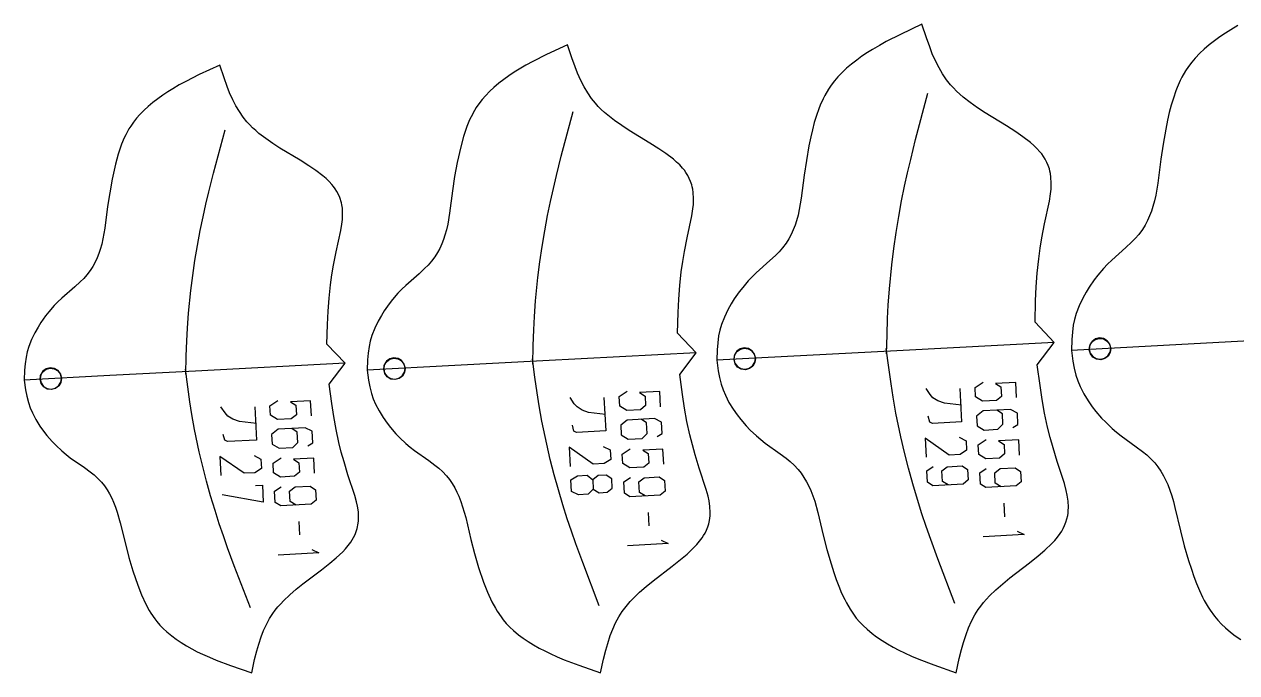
# Model space of a CAD drawing. Extents: x 923 to 2264, y 0 to 1234.
# Drawn here: x 923 to 1064.6, y 849.4 to 925.1 of the extents above; entities that cross this region are included whole.
import ezdxf

# ---------------------------------------------------------------- set-up
doc = ezdxf.new("R2010")
doc.units = 0

msp = doc.modelspace()

# ---------------------------------------------------------------- linework, layer by layer
for points in [[(1004.889038, 881.740234), (1005.316406, 880.907227), (1005.808594, 880.106873), (1006.271057, 879.44873), (1006.680298, 878.921021), (1007.333252, 878.164063), (1007.793701, 877.682861), (1008.520264, 876.996826), (1009.027466, 876.563721), (1009.552002, 876.150146), (1011.282776, 874.919922), (1012.009338, 874.380676), (1012.473083, 874), (1012.913086, 873.594116), (1013.380005, 873.09021), (1013.740906, 872.631226), (1014.071411, 872.146545), (1014.371399, 871.64093), (1014.641357, 871.118591), (1014.861694, 870.631287), (1015.108887, 870.00116), (1015.325317, 869.360474), (1015.689819, 868.056091), (1016.318726, 865.402039), (1016.753601, 863.726074), (1017.240112, 862.059998), (1017.561707, 861.062256), (1017.842163, 860.252502), (1018.144836, 859.44873), (1018.475281, 858.657166), (1018.839355, 857.884216), (1019.035583, 857.506592), (1019.460449, 856.773254), (1019.690308, 856.419067), (1020.188721, 855.739441), (1020.560425, 855.300598), (1020.986206, 854.855469), (1021.437805, 854.433716), (1022.03186, 853.937805), (1022.56073, 853.539429), (1023.187927, 853.10907), (1023.832947, 852.70636), (1024.493042, 852.329041), (1025.165649, 851.974854), (1025.807617, 851.660583), (1026.647949, 851.278992), (1027.498779, 850.921204), (1029.224365, 850.261414), (1031.847778, 849.351074), (1032.205933, 850.993713), (1032.472656, 852.082764), (1032.699707, 852.893555), (1033.00293, 853.827026), (1033.302368, 854.610229), (1033.64563, 855.37262), (1034.03894, 856.105286), (1034.428467, 856.717041), (1034.732178, 857.136292), (1035.05481, 857.541748), (1035.394775, 857.934448), (1035.75061, 858.315369), (1036.502441, 859.045898), (1037.296753, 859.742004), (1038.120117, 860.411682), (1040.416748, 862.178955), (1041.423096, 862.983276), (1042.201904, 863.655273), (1043.007324, 864.426208), (1043.357422, 864.799988), (1043.687988, 865.190308), (1043.991577, 865.599854), (1044.175903, 865.884644), (1044.343628, 866.17981), (1044.518921, 866.545593), (1044.666504, 866.924377), (1044.785278, 867.313599), (1044.874634, 867.710266), (1044.917114, 867.977661), (1044.946045, 868.252808), (1044.963379, 868.676514), (1044.927612, 869.383179), (1044.82605, 870.08429), (1044.709473, 870.632324), (1044.491821, 871.439209), (1043.647217, 874.019287), (1043.161987, 875.61261), (1042.830444, 876.816223), (1042.529297, 878.0271), (1042.181641, 879.645752), (1041.894775, 881.25531), (1041.649292, 882.872803), (1041.322632, 885.307007), (1043.291992, 887.911438), (1041.058838, 890.293701), (1041.127197, 892.748779), (1041.200806, 894.38324), (1041.316284, 896.014038), (1041.491333, 897.660278), (1041.662964, 898.896057), (1041.865967, 900.128052), (1042.180298, 901.76355), (1042.748047, 904.418396), (1042.879517, 905.243713), (1042.937744, 905.801025), (1042.964844, 906.508911), (1042.925903, 907.215393), (1042.864014, 907.634827), (1042.80603, 907.905518), (1042.735596, 908.16687), (1042.605103, 908.552002), (1042.445923, 908.926392), (1042.259155, 909.287659), (1042.046265, 909.632813), (1041.848389, 909.90863), (1041.63501, 910.172485), (1041.289795, 910.547729), (1040.920166, 910.901062), (1040.532593, 911.235596), (1039.650269, 911.91748), (1038.804932, 912.503601), (1037.71936, 913.197327), (1035.249146, 914.712585), (1034.359863, 915.291687), (1033.496582, 915.900146), (1032.671875, 916.547302), (1032.277954, 916.888672), (1031.898438, 917.243286), (1031.53479, 917.612488), (1031.188599, 917.997314), (1030.736694, 918.564575), (1030.268433, 919.251709), (1029.84668, 919.973755), (1029.466187, 920.720947), (1029.066406, 921.617188), (1028.755127, 922.399536), (1028.375, 923.454346), (1027.845581, 925.05011), (1025.332764, 923.868286), (1023.686401, 923.030151), (1022.878113, 922.584717), (1022.082764, 922.116638), (1021.477295, 921.736389), (1020.845886, 921.313171), (1020.22937, 920.868408), (1019.630432, 920.399963), (1019.052002, 919.905945), (1018.568115, 919.453857), (1018.029663, 918.898132), (1017.625, 918.431213), (1017.248596, 917.943604), (1016.92511, 917.468079), (1016.501221, 916.739685), (1016.309814, 916.363098), (1015.964844, 915.58905), (1015.809326, 915.192932), (1015.52887, 914.385925), (1015.283752, 913.563904), (1015.067505, 912.732666), (1014.874023, 911.897888), (1014.659485, 910.871704), (1014.351257, 909.163757), (1014.095581, 907.451233), (1013.750122, 904.745605), (1013.525146, 903.410156), (1013.377502, 902.750122), (1013.19812, 902.097473), (1013.030273, 901.589661), (1012.816833, 901.04187), (1012.572021, 900.507324), (1012.294495, 899.990601), (1011.983887, 899.496094), (1011.572815, 898.945679), (1011.177917, 898.495789), (1010.757019, 898.068237), (1010.09137, 897.455383), (1008.5, 896.0495), (1008.022034, 895.582947), (1007.563232, 895.098755), (1006.913086, 894.339966), (1006.50592, 893.812866), (1005.936401, 892.991333), (1005.585144, 892.423401), (1005.194641, 891.720154), (1004.78949, 890.872314), (1004.452454, 889.998901), (1004.252319, 889.329224), (1004.10907, 888.677307), (1003.996399, 887.872253), (1003.934326, 887.05835), (1003.891724, 885.82843), (1004.063904, 884.609802), (1004.211365, 883.807007), (1004.408264, 883.01825), (1004.619507, 882.385071), (1004.889038, 881.740234)], [(1064.741089, 924.89325), (1063.926636, 924.410767), (1063.307007, 924.01886), (1062.660034, 923.582336), (1062.028564, 923.123596), (1061.415283, 922.640625), (1060.823364, 922.131226), (1060.328125, 921.665344), (1059.776489, 921.092041), (1059.362427, 920.610474), (1058.977173, 920.107788), (1058.645874, 919.617065), (1058.211548, 918.865295), (1058.015625, 918.476807), (1057.662476, 917.678284), (1057.50354, 917.269653), (1057.217041, 916.4375), (1056.966553, 915.589966), (1056.745972, 914.733093), (1056.548584, 913.87262), (1056.329468, 912.814026), (1056.014648, 911.052307), (1055.753784, 909.286072), (1055.401489, 906.495972), (1055.296753, 905.805298), (1055.171997, 905.118652), (1055.02124, 904.437805), (1054.837769, 903.764343), (1054.66626, 903.240601), (1054.44812, 902.675781), (1054.197632, 902.124695), (1053.913696, 901.591614), (1053.595581, 901.08136), (1053.174683, 900.513916), (1052.770752, 900.050293), (1052.339844, 899.609497), (1051.658081, 898.977478), (1050.028564, 897.527161), (1049.538696, 897.045593), (1049.068848, 896.545898), (1048.403076, 895.763123), (1047.986328, 895.219666), (1047.403687, 894.372742), (1047.044556, 893.787476), (1046.64502, 893.062256), (1046.230591, 892.1875), (1045.885742, 891.286682), (1045.681274, 890.596313), (1045.535034, 889.924072), (1045.419922, 889.093567), (1045.356812, 888.254028), (1045.314087, 886.985596), (1045.490601, 885.728882), (1045.641968, 884.900696), (1045.843994, 884.086914), (1046.060547, 883.43396), (1046.33667, 882.768982)], [(964.027161, 880.711548), (964.444031, 879.904907), (964.923706, 879.130066), (965.374817, 878.492798), (965.77417, 877.981384), (966.411377, 877.248108), (966.860596, 876.782349), (967.569031, 876.118347), (968.063232, 875.69928), (968.574524, 875.299377), (970.262329, 874.10907), (970.970886, 873.587097), (971.423279, 873.218323), (971.852661, 872.825134), (972.3078, 872.337158), (972.659851, 871.892944), (972.981995, 871.423706), (973.274658, 870.93396), (973.538086, 870.427856), (973.75293, 869.956055), (973.993896, 869.34613), (974.204834, 868.725769), (974.56012, 867.462646), (975.172974, 864.891724), (975.596558, 863.268433), (976.070923, 861.655151), (976.657959, 859.904419), (977.110901, 858.740295), (977.63092, 857.610107), (978.024048, 856.885742), (978.236511, 856.534607), (978.696838, 855.858093), (978.946045, 855.534302), (979.308105, 855.109802), (979.723572, 854.678467), (980.164063, 854.270264), (980.743408, 853.790344), (981.259521, 853.404541), (981.871399, 852.987793), (982.50061, 852.597961), (983.144348, 852.232971), (983.80011, 851.890137), (984.426392, 851.585938), (985.246399, 851.21637), (986.076355, 850.870117), (987.759644, 850.231567), (990.31842, 849.351074), (990.668091, 850.942322), (990.928711, 851.997192), (991.150452, 852.782349), (991.446716, 853.686523), (991.739197, 854.445313), (992.074341, 855.183838), (992.45813, 855.89325), (992.838562, 856.486572), (993.135132, 856.89325), (993.450317, 857.286438), (993.782349, 857.667175), (994.129639, 858.036316), (994.863403, 858.744202), (995.638428, 859.418213), (996.441711, 860.066406), (998.681824, 861.777222), (999.663757, 862.556396), (1000.423706, 863.207458), (1001.209839, 863.954529), (1001.551392, 864.316223), (1001.873901, 864.694214), (1002.170288, 865.091064), (1002.350464, 865.367188), (1002.514221, 865.653442), (1002.68512, 866.007507), (1002.829224, 866.374268), (1002.945313, 866.751221), (1003.032654, 867.13562), (1003.074219, 867.394653), (1003.102661, 867.661255), (1003.11969, 868.071594), (1003.084839, 868.755981), (1002.986084, 869.434998), (1002.872314, 869.965942), (1002.660278, 870.747314), (1001.837036, 873.245605), (1001.364197, 874.788391), (1001.041077, 875.954041), (1000.747803, 877.126709), (1000.408875, 878.694519), (1000.129639, 880.253174), (999.890625, 881.819641), (999.572449, 884.177185), (1001.49469, 886.700195), (999.317627, 889.006836), (999.385742, 891.384644), (999.458557, 892.967651), (999.572144, 894.54718), (999.744019, 896.141846), (999.91217, 897.338867), (1000.110901, 898.531982), (1000.418579, 900.116089), (1000.974365, 902.687195), (1001.102966, 903.486572), (1001.159973, 904.026489), (1001.186829, 904.712097), (1001.149353, 905.396362), (1001.089172, 905.802612), (1001.032959, 906.064819), (1000.964172, 906.317932), (1000.837036, 906.690979), (1000.681824, 907.05365), (1000.5, 907.403259), (1000.292664, 907.737305), (1000.09967, 908.004822), (999.891541, 908.260437), (999.55481, 908.623718), (999.194519, 908.965759), (998.816833, 909.28949), (997.956238, 909.949585), (997.132019, 910.51709), (996.073547, 911.188599), (993.665771, 912.65387), (992.798706, 913.21405), (991.957031, 913.802795), (991.152771, 914.429382), (990.768555, 914.76001), (990.398254, 915.103577), (990.043396, 915.461365), (989.705627, 915.834595), (989.264832, 916.384583), (988.808716, 917.049683), (988.397644, 917.748718), (988.026672, 918.472473), (987.637024, 919.340454), (987.333862, 920.098022), (986.963562, 921.119507), (986.448242, 922.665161), (983.996521, 921.520142), (982.389832, 920.707947), (981.600891, 920.276062), (980.824341, 919.822327), (980.233582, 919.453857), (979.617493, 919.043945), (979.01593, 918.613159), (978.431213, 918.159302), (977.866516, 917.68042), (977.39386, 917.242432), (976.868408, 916.704224), (976.473389, 916.251831), (976.105591, 915.779175), (975.790161, 915.318909), (975.576355, 914.970703), (975.189819, 914.249512), (975.015625, 913.87793), (974.700928, 913.116211), (974.302795, 911.937561), (973.974976, 910.732239), (973.575439, 908.929382), (973.27356, 907.275146), (973.023132, 905.616333), (972.684326, 902.995239), (972.46405, 901.701599), (972.319641, 901.0625), (972.144348, 900.430603), (971.980286, 899.938782), (971.771545, 899.407776), (971.532166, 898.889954), (971.261047, 898.389343), (970.957947, 897.910583), (970.556519, 897.377502), (970.171082, 896.941223), (969.759949, 896.526855), (969.110291, 895.933289), (967.55719, 894.571777), (967.090942, 894.1203), (966.643433, 893.65155), (966.008911, 892.916687), (965.611206, 892.406067), (965.05481, 891.609802), (964.711365, 891.059265), (964.329956, 890.378113), (963.934509, 889.557007), (963.60498, 888.710999), (963.409363, 888.062195), (963.269043, 887.43042), (963.158752, 886.650757), (963.097656, 885.862488), (963.055115, 884.671082), (963.222961, 883.490784), (963.366516, 882.713257), (963.558411, 881.949524), (963.764343, 881.336243), (964.027161, 880.711548)], [(923.946716, 879.6828), (924.352966, 878.902466), (924.820313, 878.15332), (925.26001, 877.536865), (925.649536, 877.041687), (926.270813, 876.332336), (926.708679, 875.881714), (927.398987, 875.239807), (927.880554, 874.834961), (928.378418, 874.448547), (930.023254, 873.298096), (930.713806, 872.793579), (931.154846, 872.436768), (931.573547, 872.056091), (932.01709, 871.584229), (932.359802, 871.154663), (932.673889, 870.700928), (932.959167, 870.22699), (933.216248, 869.737244), (933.425476, 869.280945), (933.660156, 868.691223), (933.865601, 868.091248), (934.211548, 866.869141), (934.808411, 864.381409), (935.221008, 862.810913), (935.6828, 861.250366), (936.255127, 859.556396), (936.69696, 858.429688), (937.203979, 857.33606), (937.587036, 856.635437), (937.793945, 856.295898), (938.242188, 855.64209), (938.48468, 855.329224), (938.837158, 854.918884), (939.24231, 854.501648), (939.671692, 854.10675), (940.236206, 853.642944), (940.739441, 853.269653), (941.336243, 852.866638), (941.949585, 852.489685), (942.576843, 852.136719), (943.215942, 851.80542), (943.826538, 851.511414), (944.626099, 851.153992), (945.435303, 850.819092), (947.076355, 850.201843), (949.570129, 849.351074), (949.911682, 850.89093), (950.166077, 851.91156), (950.382507, 852.671204), (950.671692, 853.546082), (950.957397, 854.280457), (951.284485, 854.994995), (951.658569, 855.681213), (952.029846, 856.256104), (952.319519, 856.650269), (952.627136, 857.03125), (952.951233, 857.399963), (953.289978, 857.757385), (954.005737, 858.442383), (954.761536, 859.094421), (955.544678, 859.721252), (957.728271, 861.375427), (958.685608, 862.129517), (959.426758, 862.759827), (960.193726, 863.482788), (960.526672, 863.832581), (960.841064, 864.198242), (961.130371, 864.582336), (961.306152, 864.84967), (961.466064, 865.127075), (961.63269, 865.46936), (961.773254, 865.824219), (961.886597, 866.188965), (962.012634, 866.811707), (962.040344, 867.069641), (962.057068, 867.466675), (962.023438, 868.128906), (961.927307, 868.785828), (961.816711, 869.2995), (961.610046, 870.05542), (960.808289, 872.471924), (960.347778, 873.964355), (960.032959, 875.091919), (959.747375, 876.22644), (959.417542, 877.743286), (959.145752, 879.251099), (958.913269, 880.766541), (958.603699, 883.047485), (960.478577, 885.489014), (958.357544, 887.719971), (958.425537, 890.020752), (958.497498, 891.552307), (958.609192, 893.080322), (958.777954, 894.623413), (958.942627, 895.781555), (959.137085, 896.936096), (959.438171, 898.468567), (959.981567, 900.955933), (960.107544, 901.729492), (960.163574, 902.251831), (960.190125, 902.915283), (960.154053, 903.577332), (960.095581, 903.970459), (960.040894, 904.22406), (959.85022, 904.830139), (959.699036, 905.180908), (959.522034, 905.519043), (959.320313, 905.841858), (959.132141, 906.100891), (958.929199, 906.348389), (958.601135, 906.69989), (958.250122, 907.030518), (957.882141, 907.343445), (957.043579, 907.981689), (956.240112, 908.530579), (955.208862, 909.17981), (952.863464, 910.595459), (952.01886, 911.136414), (951.19873, 911.705444), (950.414978, 912.311401), (950.040466, 912.631226), (949.679443, 912.963806), (949.333435, 913.310364), (949.004028, 913.671997), (948.57428, 914.204529), (948.130188, 914.847656), (947.729797, 915.523865), (947.368591, 916.224182), (946.988953, 917.063904), (946.693909, 917.79657), (946.333557, 918.784668), (945.832153, 920.280151), (943.441528, 919.171875), (941.874512, 918.38562), (941.10498, 917.967529), (940.347351, 917.528076), (939.770996, 917.171387), (939.170471, 916.774841), (938.583679, 916.357971), (938.013367, 915.918579), (937.462158, 915.454956), (937.000916, 915.030945), (936.488403, 914.510315), (936.102966, 914.072571), (935.743896, 913.61499), (935.436401, 913.169922), (935.228088, 912.833252), (934.851074, 912.135925), (934.680969, 911.77655), (934.373718, 911.03949), (933.984497, 909.898743), (933.663574, 908.731873), (933.272461, 906.987), (932.977173, 905.386597), (932.731995, 903.781494), (932.399963, 901.244812), (932.184326, 899.993103), (932.043091, 899.374817), (931.871704, 898.763672), (931.711548, 898.287842), (931.507507, 897.773804), (931.27356, 897.272644), (931.008911, 896.788269), (930.713196, 896.325134), (930.321716, 895.809204), (929.945313, 895.386719), (929.544189, 894.985474), (928.910522, 894.411133), (927.395752, 893.094177), (926.941223, 892.657654), (926.504883, 892.204346), (925.885925, 891.493469), (925.497803, 890.999329), (924.954529, 890.228516), (924.619202, 889.69519), (924.246765, 889.035889), (923.860779, 888.241882), (923.538818, 887.423096), (923.347473, 886.794983), (923.210266, 886.183655), (923.102295, 885.429504), (923.042297, 884.666687), (923, 883.513794), (923.163269, 882.371704), (923.303101, 881.619507), (923.489807, 880.88092), (923.69043, 880.287354), (923.946716, 879.6828)], [(1023.723389, 886.564697), (1023.774353, 888.790161), (1023.838562, 890.697021), (1023.918884, 892.275757), (1024.052368, 894.160767), (1024.328003, 896.983093), (1024.560791, 898.859924), (1024.831421, 900.731628), (1025.139038, 902.597473), (1025.48291, 904.45636), (1025.831055, 906.163879), (1026.173706, 907.721252), (1026.536377, 909.273865), (1027.110107, 911.595947), (1028.530273, 916.994507)], [(982.403076, 885.390076), (982.454224, 887.545532), (982.518127, 889.392334), (982.597168, 890.921631), (982.728699, 892.747498), (982.999329, 895.481323), (983.227661, 897.299133), (983.492798, 899.112), (983.794189, 900.918945), (984.130615, 902.719177), (984.471375, 904.372925), (984.806702, 905.881531), (985.161377, 907.385498), (985.722473, 909.634644), (987.111206, 914.863281)], [(941.864014, 884.215454), (941.915283, 886.300903), (941.978699, 888.087769), (942.057007, 889.567383), (942.186279, 891.334351), (942.452026, 893.979614), (942.675781, 895.738403), (942.935608, 897.49231), (943.230469, 899.24054), (943.55957, 900.981995), (943.892761, 902.582031), (944.220825, 904.04187), (944.567627, 905.497192), (945.116089, 907.67334), (946.473389, 912.732117)], [(1085.675171, 889.12262), (1066.839966, 888.125366), (1056.076904, 887.555603), (1045.314087, 886.985596)], [(1048.700439, 885.938782), (1049.174561, 886.053711), (1049.568237, 886.34137), (1049.822144, 886.757813), (1049.897339, 887.239746), (1049.782349, 887.713745), (1049.494629, 888.107666), (1049.078247, 888.36145), (1048.596436, 888.436646), (1048.122437, 888.321594), (1047.728516, 888.034058), (1047.474609, 887.617554), (1047.399536, 887.135681), (1047.514526, 886.661682), (1047.802124, 886.267822), (1048.218628, 886.013977), (1048.700439, 885.938782)], [(1048.570923, 888.384216), (1049.054565, 888.320007), (1049.476563, 888.0755), (1049.772949, 887.688232), (1049.89856, 887.217041), (1049.834229, 886.733521), (1049.589844, 886.311462), (1049.202515, 886.014954), (1048.731201, 885.889343), (1048.247803, 885.953674), (1047.825806, 886.19812), (1047.529297, 886.585449), (1047.403687, 887.056641), (1047.467896, 887.540161), (1047.71228, 887.962158), (1048.099609, 888.258545), (1048.570923, 888.384216)], [(1001.49469, 886.700195), (983.556213, 885.753235), (973.305603, 885.212219), (963.055115, 884.671082)], [(1043.291992, 887.911438), (1024.905151, 886.939331), (1014.398438, 886.383911), (1003.891724, 885.82843)], [(1007.19873, 884.776306), (1007.672791, 884.891296), (1008.066711, 885.178894), (1008.320435, 885.595398), (1008.39563, 886.077332), (1008.280579, 886.551208), (1007.993103, 886.945129), (1007.576538, 887.199036), (1007.094666, 887.27417), (1006.620789, 887.15918), (1006.226868, 886.871521), (1005.972961, 886.455139), (1005.897766, 885.973206), (1006.012817, 885.499207), (1006.300476, 885.105286), (1006.716858, 884.85144), (1007.19873, 884.776306)], [(1007.069336, 887.223267), (1007.552795, 887.158875), (1007.974792, 886.91449), (1008.27124, 886.5271), (1008.396667, 886.055786), (1008.332336, 885.572327), (1008.087952, 885.150269), (1007.700623, 884.854065), (1007.22937, 884.728394), (1006.745789, 884.792786), (1006.32373, 885.037231), (1006.027466, 885.424561), (1005.901855, 885.895935), (1005.966248, 886.379333), (1006.210754, 886.801392), (1006.598083, 887.097778), (1007.069336, 887.223267)], [(1031.679199, 857.434021), (1029.697632, 862.65271), (1028.882324, 864.901306), (1028.358154, 866.407166), (1027.853149, 867.919678), (1027.326904, 869.580811), (1026.78894, 871.39325), (1026.286011, 873.216248), (1025.819702, 875.048889), (1025.390259, 876.890747), (1024.818359, 879.668274), (1024.487061, 881.528625), (1024.240723, 883.090149), (1023.975891, 884.979675), (1023.690613, 887.187317)], [(960.478577, 885.489014), (942.988586, 884.567139), (932.994202, 884.040588), (923, 883.513794)], [(966.282959, 883.613708), (966.756836, 883.72876), (967.150757, 884.016357), (967.404663, 884.4328), (967.479797, 884.914673), (967.364807, 885.388733), (967.077148, 885.782532), (966.660767, 886.036377), (966.178894, 886.111572), (965.704834, 885.996521), (965.310913, 885.708984), (965.05719, 885.29248), (964.981995, 884.810608), (965.096863, 884.33667), (965.384521, 883.94281), (965.800903, 883.688904), (966.282959, 883.613708)], [(966.153564, 886.062317), (966.637024, 885.997925), (967.059021, 885.753357), (967.355286, 885.365906), (967.480896, 884.894653), (967.416382, 884.411133), (967.171875, 883.989197), (966.784363, 883.692932), (966.31311, 883.567505), (965.829651, 883.631836), (965.407776, 883.876465), (965.111389, 884.263916), (964.985901, 884.735107), (965.050293, 885.218567), (965.294983, 885.640625), (965.682312, 885.936829), (966.153564, 886.062317)], [(990.15625, 857.179382), (988.22467, 862.232727), (987.42981, 864.410278), (986.918884, 865.868591), (986.426514, 867.333435), (985.913574, 868.942078), (985.389526, 870.69696), (984.899536, 872.462158), (984.445007, 874.237), (984.026672, 876.020691), (983.469666, 878.710754), (983.146667, 880.512695), (982.906982, 882.025146), (982.649048, 883.85498), (982.371216, 885.993103)], [(926.148315, 882.451233), (926.622314, 882.566223), (927.016235, 882.853882), (927.270081, 883.270264), (927.345215, 883.752197), (927.230225, 884.226257), (926.942627, 884.620056), (926.526123, 884.873901), (926.044189, 884.949036), (925.570313, 884.834045), (925.176392, 884.546448), (924.922485, 884.130005), (924.847351, 883.648132), (924.962341, 883.174133), (925.25, 882.780273), (925.666382, 882.526367), (926.148315, 882.451233)], [(926.019226, 884.901367), (926.502625, 884.836914), (926.924561, 884.592346), (927.220764, 884.204834), (927.346252, 883.733521), (927.281677, 883.250061), (927.036987, 882.828125), (926.649597, 882.53186), (926.178284, 882.406555), (925.694824, 882.471069), (925.272949, 882.715576), (924.976685, 883.103088), (924.851257, 883.574524), (924.915771, 884.057922), (925.160461, 884.479797), (925.547852, 884.776062), (926.019226, 884.901367)], [(949.41449, 856.924683), (947.53302, 861.812805), (946.758728, 863.919189), (946.260986, 865.329956), (945.781372, 866.747253), (945.28186, 868.303345), (944.771484, 870.000671), (944.294373, 871.708252), (943.851685, 873.42511), (943.444336, 875.150635), (942.902039, 877.753357), (942.587646, 879.496826), (942.35437, 880.960083), (942.103394, 882.730347), (941.833435, 884.798828)], [(1032.470703, 880.574951), (1030.485718, 880.816528), (1029.72644, 881.081726), (1029.136841, 881.443726), (1028.809448, 881.820068), (1028.332031, 882.538757)], [(1032.275635, 882.535889), (1032.488892, 878.648132), (1029.081421, 878.46106), (1028.766113, 878.619141), (1028.59668, 879.310852)], [(1038.897339, 881.475159), (1038.800293, 883.244385), (1036.441406, 883.11499), (1037.076904, 882.71167), (1037.137939, 881.597778), (1036.550415, 881.127319), (1034.934082, 881.038757), (1034.117798, 881.541626), (1034.056641, 882.655579), (1034.986572, 883.276123)], [(1046.33667, 882.768982), (1046.774658, 881.909668), (1047.279175, 881.083557), (1047.753052, 880.404602), (1048.172119, 879.860596), (1048.840942, 879.079895), (1049.312744, 878.583435), (1050.057373, 877.875366), (1050.577515, 877.428101), (1051.115234, 877.000916), (1052.889038, 875.730774), (1053.633545, 875.174194), (1054.108765, 874.781494), (1054.559326, 874.363098), (1055.037842, 873.843262), (1055.407959, 873.369446), (1055.746582, 872.869385), (1056.053833, 872.347778), (1056.330444, 871.809204), (1056.556274, 871.306396), (1056.809814, 870.656067), (1057.031738, 869.994995), (1057.228271, 869.325317), (1057.405396, 868.649597), (1058.050293, 865.912354), (1058.496216, 864.183594), (1058.995239, 862.464844), (1059.324951, 861.435364), (1059.612183, 860.600525), (1059.921997, 859.771729), (1060.260498, 858.955444), (1060.633423, 858.158081), (1060.834473, 857.768555), (1061.27002, 857.011841), (1061.505859, 856.64624), (1062.017212, 855.944519), (1062.398438, 855.491394), (1062.834717, 855.032349), (1063.297363, 854.597168), (1063.90625, 854.085266), (1064.447998, 853.674255), (1065.090454, 853.230286)], [(956.542175, 879.338867), (956.445129, 881.108093), (954.086243, 880.97876), (954.72168, 880.575439), (954.782898, 879.461548), (954.195313, 878.991089), (952.578857, 878.902405), (951.762634, 879.405396), (951.701538, 880.519287), (952.63147, 881.139893)], [(990.902466, 879.506836), (988.917664, 879.748413), (988.158081, 880.013489), (987.568726, 880.375549), (987.241394, 880.751831), (986.763733, 881.47052)], [(990.707336, 881.467773), (990.920593, 877.579895), (987.513245, 877.392944), (987.197815, 877.550903), (987.028442, 878.242737)], [(997.329224, 880.406982), (997.231995, 882.176208), (994.873108, 882.046875), (995.508545, 881.643555), (995.569824, 880.529602), (994.982178, 880.059204), (993.365784, 879.97052), (992.5495, 880.473389), (992.488403, 881.587402), (993.418396, 882.208008)], [(950.115601, 878.438721), (948.130615, 878.680298), (947.371216, 878.945374), (946.781799, 879.307373), (946.454407, 879.683838), (945.976868, 880.402466)], [(949.920471, 880.399658), (950.133728, 876.51178), (946.726379, 876.324829), (946.410889, 876.482788), (946.241516, 877.174561)], [(1038.475708, 877.977478), (1039.069336, 878.338623), (1038.996338, 879.671082), (1038.184814, 880.086548), (1034.995972, 879.911682), (1034.240723, 879.300598), (1034.30188, 878.186707), (1035.118042, 877.683716), (1036.734375, 877.7724), (1037.31604, 878.35199), (1037.248901, 879.575134), (1036.612183, 880.000305)], [(996.907654, 876.909363), (997.501221, 877.270447), (997.428101, 878.602844), (996.616699, 879.018433), (993.427612, 878.843506), (992.672485, 878.232483), (992.733582, 877.118469), (993.549805, 876.615601), (995.166199, 876.704224), (995.747803, 877.283875), (995.680786, 878.507019), (995.044067, 878.93219)], [(956.120667, 875.841248), (956.714294, 876.202393), (956.641235, 877.534729), (955.829651, 877.950317), (952.640747, 877.775391), (951.88562, 877.164368), (951.946716, 876.050354), (952.762939, 875.547485), (954.379272, 875.636169), (954.960938, 876.215759), (954.893799, 877.438904), (954.257019, 877.864014)], [(1032.193359, 876.844177), (1033.005005, 876.428589), (1033.06604, 875.314697), (1032.303711, 874.834656), (1031.036865, 874.765137), (1028.212158, 876.735291), (1028.334351, 874.507385)], [(990.625122, 875.776001), (991.436707, 875.360474), (991.497803, 874.246521), (990.735474, 873.766541), (989.468567, 873.697021), (986.64386, 875.667175), (986.766235, 873.43927)], [(997.697144, 873.697144), (997.600159, 875.46637), (995.241211, 875.336914), (995.876709, 874.933594), (995.937805, 873.819641), (995.350281, 873.349304), (993.733887, 873.26062), (992.917664, 873.76355), (992.856567, 874.877502), (993.786377, 875.498108)], [(1039.265503, 874.76532), (1039.168457, 876.534485), (1036.809326, 876.405151), (1037.444946, 876.00177), (1037.506104, 874.887817), (1036.918457, 874.41748), (1035.302124, 874.328735), (1034.485718, 874.831726), (1034.424805, 875.945618), (1035.354614, 876.566223)], [(949.838257, 874.707947), (950.649841, 874.292297), (950.710938, 873.178406), (949.948547, 872.698425), (948.681702, 872.628906), (945.856995, 874.59906), (945.979248, 872.371155)], [(956.910278, 872.629028), (956.813232, 874.398254), (954.454285, 874.268799), (955.089844, 873.86554), (955.15094, 872.751526), (954.563232, 872.281128), (952.947021, 872.192505), (952.130737, 872.695435), (952.069641, 873.809326), (952.999512, 874.429993)], [(989.453857, 870.769348), (990.133118, 870.368408), (991.094177, 870.421143), (991.681824, 870.891541), (991.620789, 872.005554), (990.98407, 872.430603), (990.022949, 872.37793), (989.392761, 871.88324), (989.453857, 870.769348), (988.872314, 870.189758), (987.736511, 870.127502), (986.926208, 870.521057), (986.853088, 871.853516), (987.61438, 872.355286), (988.750122, 872.417664), (989.392761, 871.88324)], [(1030.921021, 871.28418), (1030.241821, 871.68512), (1030.174805, 872.908264), (1030.80481, 873.402954), (1032.552124, 873.498779), (1033.188843, 873.073669), (1033.256104, 871.850525), (1032.668457, 871.380127), (1029.130005, 871.186096), (1028.494507, 871.589294), (1028.421387, 872.921692), (1029.182495, 873.423523)], [(1037.102417, 871.0625), (1036.423218, 871.46344), (1036.356079, 872.686523), (1036.986206, 873.181213), (1038.733521, 873.277039), (1039.370483, 872.851868), (1039.4375, 871.628723), (1038.849854, 871.158325), (1035.311401, 870.964172), (1034.675903, 871.367493), (1034.602783, 872.69989), (1035.363892, 873.201721)], [(950.02948, 871.221863), (950.815857, 871.264954), (950.924927, 869.277405), (946.102173, 870.130127)], [(954.747314, 868.926208), (954.068115, 869.327148), (954.000977, 870.550293), (954.631042, 871.044922), (956.378479, 871.140747), (957.01532, 870.715576), (957.082336, 869.492493), (956.49469, 869.022034), (952.956299, 868.827942), (952.32074, 869.231201), (952.24762, 870.563599), (953.008789, 871.06543)], [(995.53418, 869.994385), (994.85498, 870.395264), (994.787964, 871.618408), (995.418091, 872.113037), (997.165466, 872.208862), (997.802185, 871.783752), (997.869202, 870.560608), (997.281677, 870.090149), (993.743286, 869.896057), (993.107605, 870.299377), (993.034668, 871.631714), (993.795776, 872.133545)], [(1037.427002, 869.139282), (1037.513306, 867.56665)], [(955.07196, 867.00293), (955.158203, 865.430298)], [(995.858887, 868.071045), (995.945129, 866.498413)], [(1038.964233, 865.880432), (1039.774292, 865.486694), (1035.012817, 865.225525)], [(997.395935, 864.812317), (998.206238, 864.418579), (993.444519, 864.157349)], [(956.60907, 863.744202), (957.419189, 863.350464), (952.657654, 863.089294)]]:
    msp.add_lwpolyline(points)

doc.saveas('drawing.dxf')
